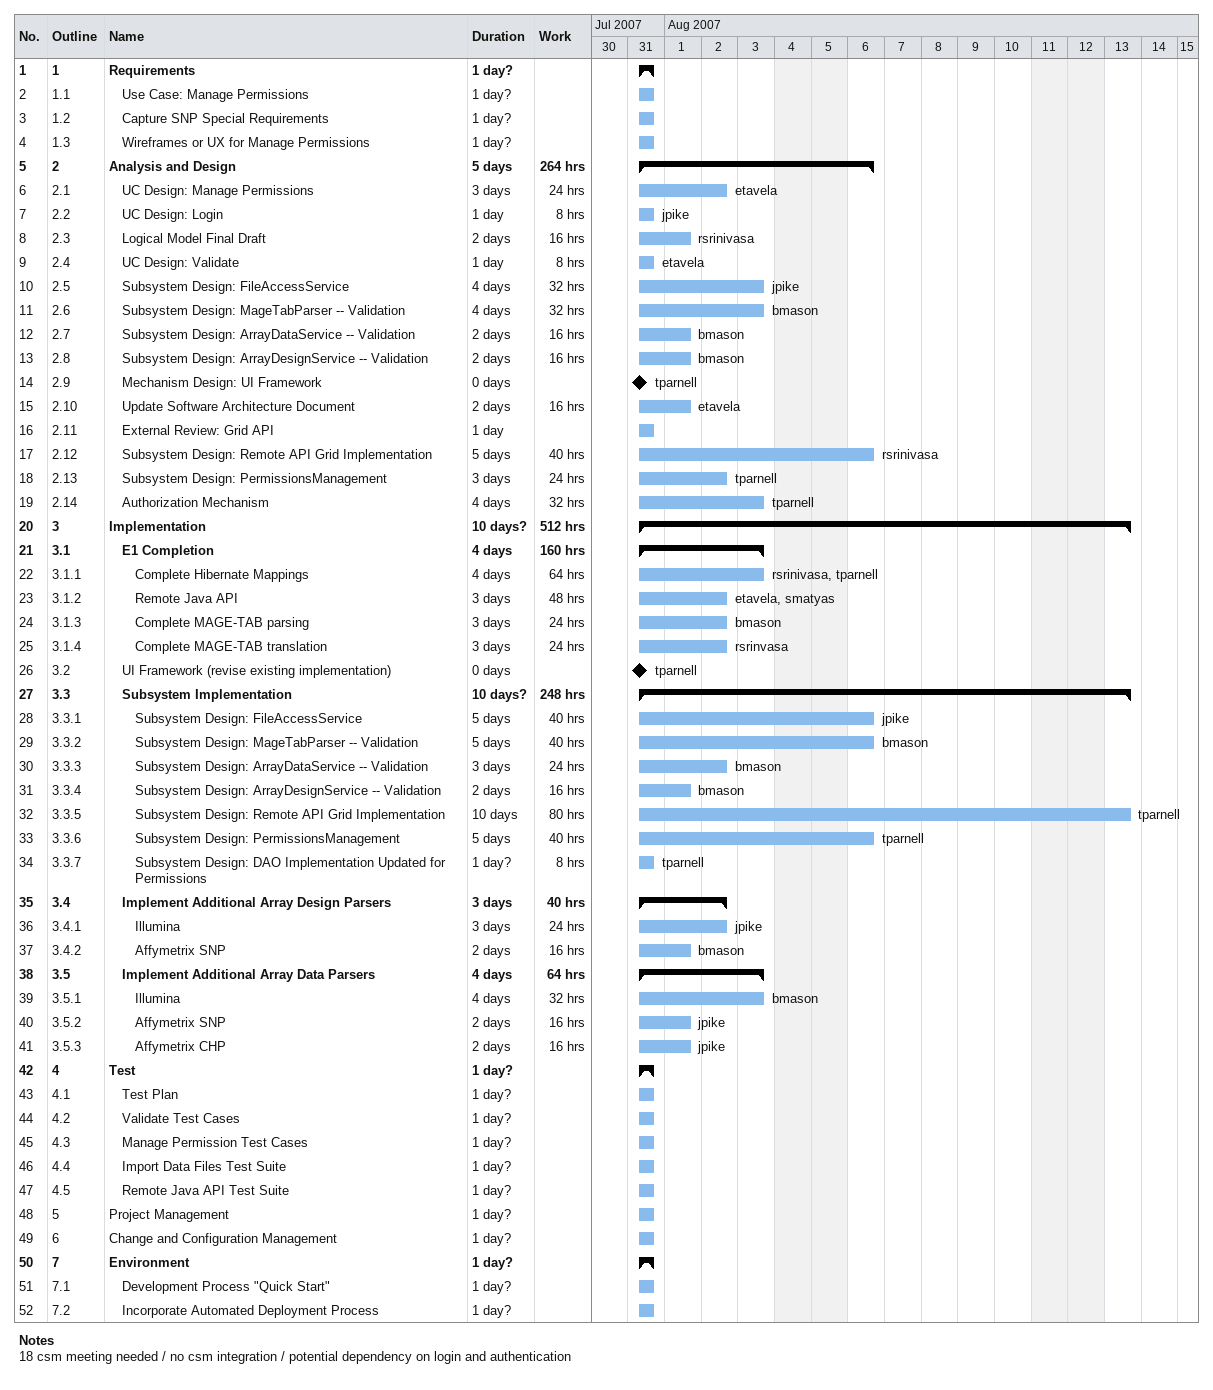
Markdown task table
| ID | WBS | Task | Duration | Start | Finish | Resources | Work (h) |
|---|---|---|---|---|---|---|---|
| 1 | 1 | **Requirements** | 1d? | 2007-07-31 | 2007-07-31 |  |  |
| 2 | 1.1 | Use Case: Manage Permissions | 1d? | 2007-07-31 | 2007-07-31 |  |  |
| 3 | 1.2 | Capture SNP Special Requirements | 1d? | 2007-07-31 | 2007-07-31 |  |  |
| 4 | 1.3 | Wireframes or UX for Manage Permissions | 1d? | 2007-07-31 | 2007-07-31 |  |  |
| 5 | 2 | **Analysis and Design** | 5d | 2007-07-31 | 2007-08-06 |  | 264 |
| 6 | 2.1 | UC Design: Manage Permissions | 3d | 2007-07-31 | 2007-08-02 | etavela | 24 |
| 7 | 2.2 | UC Design: Login | 1d | 2007-07-31 | 2007-07-31 | jpike | 8 |
| 8 | 2.3 | Logical Model Final Draft | 2d | 2007-07-31 | 2007-08-01 | rsrinivasa | 16 |
| 9 | 2.4 | UC Design: Validate | 1d | 2007-07-31 | 2007-07-31 | etavela | 8 |
| 10 | 2.5 | Subsystem Design: FileAccessService | 4d | 2007-07-31 | 2007-08-03 | jpike | 32 |
| 11 | 2.6 | Subsystem Design: MageTabParser -- Validation | 4d | 2007-07-31 | 2007-08-03 | bmason | 32 |
| 12 | 2.7 | Subsystem Design: ArrayDataService -- Validation | 2d | 2007-07-31 | 2007-08-01 | bmason | 16 |
| 13 | 2.8 | Subsystem Design: ArrayDesignService -- Validation | 2d | 2007-07-31 | 2007-08-01 | bmason | 16 |
| 14 | 2.9 | Mechanism Design: UI Framework | 0d | 2007-07-31 | 2007-07-31 | tparnell |  |
| 15 | 2.10 | Update Software Architecture Document | 2d | 2007-07-31 | 2007-08-01 | etavela | 16 |
| 16 | 2.11 | External Review: Grid API | 1d | 2007-07-31 | 2007-07-31 |  |  |
| 17 | 2.12 | Subsystem Design: Remote API Grid Implementation | 5d | 2007-07-31 | 2007-08-06 | rsrinivasa | 40 |
| 18 | 2.13 | Subsystem Design: PermissionsManagement | 3d | 2007-07-31 | 2007-08-02 | tparnell | 24 |
| 19 | 2.14 | Authorization Mechanism | 4d | 2007-07-31 | 2007-08-03 | tparnell | 32 |
| 20 | 3 | **Implementation** | 10d? | 2007-07-31 | 2007-08-13 |  | 512 |
| 21 | 3.1 | **E1 Completion** | 4d | 2007-07-31 | 2007-08-03 |  | 160 |
| 22 | 3.1.1 | Complete Hibernate Mappings | 4d | 2007-07-31 | 2007-08-03 | rsrinivasa, tparnell | 64 |
| 23 | 3.1.2 | Remote Java API | 3d | 2007-07-31 | 2007-08-02 | etavela, smatyas | 48 |
| 24 | 3.1.3 | Complete MAGE-TAB parsing | 3d | 2007-07-31 | 2007-08-02 | bmason | 24 |
| 25 | 3.1.4 | Complete MAGE-TAB translation | 3d | 2007-07-31 | 2007-08-02 | rsrinvasa | 24 |
| 26 | 3.2 | UI Framework (revise existing implementation) | 0d | 2007-07-31 | 2007-07-31 | tparnell |  |
| 27 | 3.3 | **Subsystem Implementation** | 10d? | 2007-07-31 | 2007-08-13 |  | 248 |
| 28 | 3.3.1 | Subsystem Design: FileAccessService | 5d | 2007-07-31 | 2007-08-06 | jpike | 40 |
| 29 | 3.3.2 | Subsystem Design: MageTabParser -- Validation | 5d | 2007-07-31 | 2007-08-06 | bmason | 40 |
| 30 | 3.3.3 | Subsystem Design: ArrayDataService -- Validation | 3d | 2007-07-31 | 2007-08-02 | bmason | 24 |
| 31 | 3.3.4 | Subsystem Design: ArrayDesignService -- Validation | 2d | 2007-07-31 | 2007-08-01 | bmason | 16 |
| 32 | 3.3.5 | Subsystem Design: Remote API Grid Implementation | 10d | 2007-07-31 | 2007-08-13 | tparnell | 80 |
| 33 | 3.3.6 | Subsystem Design: PermissionsManagement | 5d | 2007-07-31 | 2007-08-06 | tparnell | 40 |
| 34 | 3.3.7 | Subsystem Design: DAO Implementation Updated for Permissions | 1d? | 2007-07-31 | 2007-07-31 | tparnell | 8 |
| 35 | 3.4 | **Implement Additional Array Design Parsers** | 3d | 2007-07-31 | 2007-08-02 |  | 40 |
| 36 | 3.4.1 | Illumina | 3d | 2007-07-31 | 2007-08-02 | jpike | 24 |
| 37 | 3.4.2 | Affymetrix SNP | 2d | 2007-07-31 | 2007-08-01 | bmason | 16 |
| 38 | 3.5 | **Implement Additional Array Data Parsers** | 4d | 2007-07-31 | 2007-08-03 |  | 64 |
| 39 | 3.5.1 | Illumina | 4d | 2007-07-31 | 2007-08-03 | bmason | 32 |
| 40 | 3.5.2 | Affymetrix SNP | 2d | 2007-07-31 | 2007-08-01 | jpike | 16 |
| 41 | 3.5.3 | Affymetrix CHP | 2d | 2007-07-31 | 2007-08-01 | jpike | 16 |
| 42 | 4 | **Test** | 1d? | 2007-07-31 | 2007-07-31 |  |  |
| 43 | 4.1 | Test Plan | 1d? | 2007-07-31 | 2007-07-31 |  |  |
| 44 | 4.2 | Validate Test Cases | 1d? | 2007-07-31 | 2007-07-31 |  |  |
| 45 | 4.3 | Manage Permission Test Cases | 1d? | 2007-07-31 | 2007-07-31 |  |  |
| 46 | 4.4 | Import Data Files Test Suite | 1d? | 2007-07-31 | 2007-07-31 |  |  |
| 47 | 4.5 | Remote Java API Test Suite | 1d? | 2007-07-31 | 2007-07-31 |  |  |
| 48 | 5 | Project Management | 1d? | 2007-07-31 | 2007-07-31 |  |  |
| 49 | 6 | Change and Configuration Management | 1d? | 2007-07-31 | 2007-07-31 |  |  |
| 50 | 7 | **Environment** | 1d? | 2007-07-31 | 2007-07-31 |  |  |
| 51 | 7.1 | Development Process "Quick Start" | 1d? | 2007-07-31 | 2007-07-31 |  |  |
| 52 | 7.2 | Incorporate Automated Deployment Process | 1d? | 2007-07-31 | 2007-07-31 |  |  |

Notes
- 18: csm meeting needed / no csm integration / potential dependency on login and authentication
